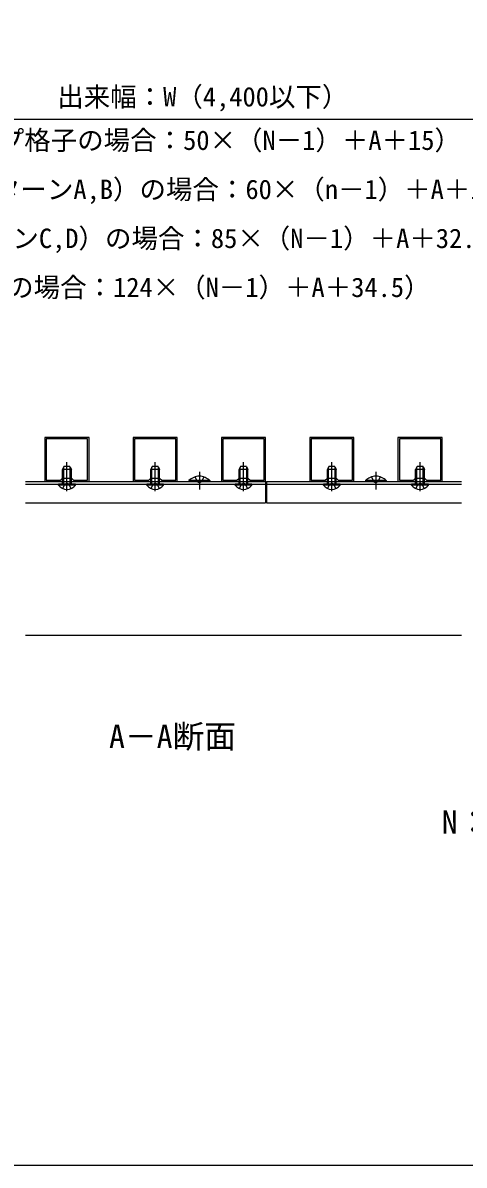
# Model space of a CAD drawing. Units: millimetres, scale not verified. Extents: x -875 to 875, y -1310 to 1300.
# Drawn here: x -114 to 136, y -1310 to -663 of the extents above; entities that cross this region are included whole.
import ezdxf
from ezdxf.enums import TextEntityAlignment as Align

# ---------------------------------------------------------------- set-up
doc = ezdxf.new("R2010")
doc.units = ezdxf.units.MM
doc.header["$LTSCALE"] = 4
for name, color, linetype in [('0-2_USER1', 3, 'Continuous'), ('0-3_YKK_11', 7, 'Continuous'), ('0-4_YKK_12', 2, 'Continuous'), ('0-5_YKK_13', 4, 'Continuous'), ('0-7_YKK_D', 6, 'Continuous'), ('0-8_YKK_ZWAK', 7, 'Continuous')]:
    doc.layers.add(name, color=color, linetype=linetype)
doc.styles.add('ＭＳ ゴシック', font='')
doc.styles.get('ＭＳ ゴシック').set_extended_font_data('MS Gothic')

msp = doc.modelspace()

# ---------------------------------------------------------------- linework, layer by layer
at = {"layer": '0-3_YKK_11'}
for points in [[(-76.543, -923), (-76.543, -898), (-101.541, -898), (-101.541, -923)], [(-77.343, -922.2), (-77.343, -898.8), (-100.741, -898.8), (-100.741, -922.2), (-92.741, -922.2), (-91.541, -921), (-86.541, -921), (-85.341, -922.2)], [(-26.543, -923), (-26.543, -898), (-51.541, -898), (-51.541, -923)], [(-27.343, -922.2), (-27.343, -898.8), (-50.741, -898.8), (-50.741, -922.2), (-42.741, -922.2), (-41.541, -921), (-36.541, -921), (-35.341, -922.2)], [(23.457, -923), (23.457, -898), (-1.541, -898), (-1.541, -923)], [(22.657, -922.2), (22.657, -898.8), (-0.741, -898.8), (-0.741, -922.2), (7.259, -922.2), (8.459, -921), (13.459, -921), (14.659, -922.2)], [(73.457, -923), (73.457, -898), (48.459, -898), (48.459, -923)], [(72.657, -922.2), (72.657, -898.8), (49.259, -898.8), (49.259, -922.2), (57.259, -922.2), (58.459, -921), (63.459, -921), (64.659, -922.2)], [(123.457, -923), (123.457, -898), (98.459, -898), (98.459, -923)], [(122.657, -922.2), (122.657, -898.8), (99.259, -898.8), (99.259, -922.2), (107.259, -922.2), (108.459, -921), (113.459, -921), (114.659, -922.2)]]:
    msp.add_lwpolyline(points, close=True, dxfattribs=at)
at = {"layer": '0-4_YKK_12'}
for p, q in [((-112.541, -923), (23.457, -923)), ((-112.541, -924.5), (134.459, -924.5)), ((23.457, -923), (23.457, -935)), ((24.057, -923), (24.057, -935)), ((24.057, -923), (134.459, -923)), ((-112.541, -935), (23.457, -935)), ((24.057, -935), (134.459, -935)), ((-112.541, -1010), (134.459, -1010))]:
    msp.add_line(p, q, dxfattribs=at)
at = {"layer": '0-5_YKK_13'}
for p, q in [((-90.742, -914.5), (-91.542, -916.2)), ((-86.542, -916.2), (-91.542, -916.2)), ((-87.342, -914.5), (-90.742, -914.5)), ((-89.042, -928.5), (-89.042, -912.087)), ((-87.342, -914.5), (-86.542, -916.2)), ((-40.742, -914.5), (-41.542, -916.2)), ((-36.542, -916.2), (-41.542, -916.2)), ((-37.342, -914.5), (-40.742, -914.5)), ((-39.042, -928.5), (-39.042, -912.087)), ((-37.342, -914.5), (-36.542, -916.2)), ((-14.043, -917.5), (-14.043, -927.5)), ((9.258, -914.5), (8.458, -916.2)), ((13.458, -916.2), (8.458, -916.2)), ((12.658, -914.5), (9.258, -914.5)), ((10.958, -928.5), (10.958, -912.087)), ((12.658, -914.5), (13.458, -916.2)), ((59.258, -914.5), (58.458, -916.2)), ((63.458, -916.2), (58.458, -916.2)), ((62.658, -914.5), (59.258, -914.5)), ((60.958, -928.5), (60.958, -912.087)), ((62.658, -914.5), (63.458, -916.2)), ((85.959, -917.5), (85.959, -927.5)), ((109.258, -914.5), (108.458, -916.2)), ((113.458, -916.2), (108.458, -916.2)), ((112.658, -914.5), (109.258, -914.5)), ((110.958, -928.5), (110.958, -912.087)), ((112.658, -914.5), (113.458, -916.2)), ((-84.292, -924.5), (-93.792, -924.5)), ((-84.292, -925.009), (-84.292, -924.5)), ((-34.292, -924.5), (-43.792, -924.5)), ((-34.292, -925.009), (-34.292, -924.5)), ((-8.143, -923), (-19.943, -923)), ((-8.143, -922.491), (-8.143, -923)), ((15.708, -924.5), (6.208, -924.5)), ((15.708, -925.009), (15.708, -924.5)), ((65.708, -924.5), (56.208, -924.5)), ((65.708, -925.009), (65.708, -924.5)), ((91.859, -923), (80.059, -923)), ((91.859, -922.491), (91.859, -923)), ((115.708, -924.5), (106.208, -924.5)), ((115.708, -925.009), (115.708, -924.5))]:
    msp.add_line(p, q, dxfattribs=at)
for points in [[(-91.542, -924.5), (-91.542, -920.588), (-91.542, -916.2)], [(-90.887, -924.5), (-90.887, -920.565), (-90.887, -914.81)], [(-87.196, -924.5), (-87.196, -920.5), (-87.196, -914.81)], [(-86.542, -924.5), (-86.542, -920.5), (-86.542, -916.2)], [(-41.542, -924.5), (-41.542, -920.588), (-41.542, -916.2)], [(-40.887, -924.5), (-40.887, -920.565), (-40.887, -914.81)], [(-37.196, -924.5), (-37.196, -920.5), (-37.196, -914.81)], [(-36.542, -924.5), (-36.542, -920.5), (-36.542, -916.2)], [(8.458, -924.5), (8.458, -920.588), (8.458, -916.2)], [(9.113, -924.5), (9.113, -920.565), (9.113, -914.81)], [(12.804, -924.5), (12.804, -920.5), (12.804, -914.81)], [(13.458, -924.5), (13.458, -920.5), (13.458, -916.2)], [(58.458, -924.5), (58.458, -920.588), (58.458, -916.2)], [(59.113, -924.5), (59.113, -920.565), (59.113, -914.81)], [(62.804, -924.5), (62.804, -920.5), (62.804, -914.81)], [(63.458, -924.5), (63.458, -920.5), (63.458, -916.2)], [(108.458, -924.5), (108.458, -920.588), (108.458, -916.2)], [(109.113, -924.5), (109.113, -920.565), (109.113, -914.81)], [(112.804, -924.5), (112.804, -920.5), (112.804, -914.81)], [(113.458, -924.5), (113.458, -920.5), (113.458, -916.2)], [(-84.292, -925.009), (-93.792, -925.009), (-93.792, -924.5)], [(-91.392, -927), (-90.187, -924.53), (-89.042, -923.921)], [(-86.692, -927), (-87.897, -924.53), (-89.042, -923.921)], [(-34.292, -925.009), (-43.792, -925.009), (-43.792, -924.5)], [(-41.392, -927), (-40.187, -924.53), (-39.042, -923.921)], [(-36.692, -927), (-37.897, -924.53), (-39.042, -923.921)], [(-8.143, -922.491), (-19.943, -922.491), (-19.943, -923)], [(-16.543, -920.389), (-15.188, -923.167), (-14.043, -923.776)], [(-11.543, -920.389), (-12.898, -923.167), (-14.043, -923.776)], [(15.708, -925.009), (6.208, -925.009), (6.208, -924.5)], [(8.608, -927), (9.813, -924.53), (10.958, -923.921)], [(13.308, -927), (12.103, -924.53), (10.958, -923.921)], [(65.708, -925.009), (56.208, -925.009), (56.208, -924.5)], [(58.608, -927), (59.813, -924.53), (60.958, -923.921)], [(63.308, -927), (62.103, -924.53), (60.958, -923.921)], [(91.859, -922.491), (80.059, -922.491), (80.059, -923)], [(83.459, -920.389), (84.814, -923.167), (85.959, -923.776)], [(88.459, -920.389), (87.104, -923.167), (85.959, -923.776)], [(115.708, -925.009), (106.208, -925.009), (106.208, -924.5)], [(108.608, -927), (109.813, -924.53), (110.958, -923.921)], [(113.308, -927), (112.103, -924.53), (110.958, -923.921)]]:
    msp.add_lwpolyline(points, dxfattribs=at)
for centre, radius, start, end in [((-14.043, -928.232), 8.232, 44.2189, 135.7811), ((85.959, -928.232), 8.232, 44.2189, 135.7811), ((-89.042, -921.726), 5.774, 214.65097, 325.34903), ((-39.042, -921.726), 5.774, 214.65097, 325.34903), ((10.958, -921.726), 5.774, 214.65097, 325.34903), ((60.958, -921.726), 5.774, 214.65097, 325.34903), ((110.958, -921.726), 5.774, 214.65097, 325.34903)]:
    msp.add_arc(centre, radius, start, end, dxfattribs=at)
at = {"layer": '0-7_YKK_D'}
msp.add_line((359.457, -718), (-344.128, -718), dxfattribs=at)
at = {"layer": '0-8_YKK_ZWAK'}
msp.add_lwpolyline([(-874.9, -1310), (875.1, -1310), (875.1, 1240)], dxfattribs=at)

# ---------------------------------------------------------------- texts
at = {"layer": '0-2_USER1', "style": 'ＭＳ ゴシック'}
for s, p in [('A－A断面', (-65.207, -1077.852)), ('N：1スパンの格子本数', (123.259, -1126.273))]:
    msp.add_text(s, height=13.2, dxfattribs=at).set_placement(p, align=Align.BOTTOM_LEFT)
at = {"layer": '0-7_YKK_D', "style": 'ＭＳ ゴシック'}
for s, p in [('出来幅：W（4,400以下）', (-94.566, -713.955)), ('（ストライプ格子の場合：50×（N－1）＋A＋15）', (-203.273, -738.58)), ('（細格子,台形格子（パターンA,B）の場合：60×（n－1）＋A＋17.5）', (-287.946, -766.392)), ('（台形格子（パターンC,D）の場合：85×（N－1）＋A＋32.5）', (-255.006, -794.119)), ('（太格子の場合：124×（N－1）＋A＋34.5）', (-182.946, -821.847))]:
    msp.add_text(s, height=11, dxfattribs=at).set_placement(p, align=Align.BOTTOM_LEFT)

doc.saveas('drawing.dxf')
